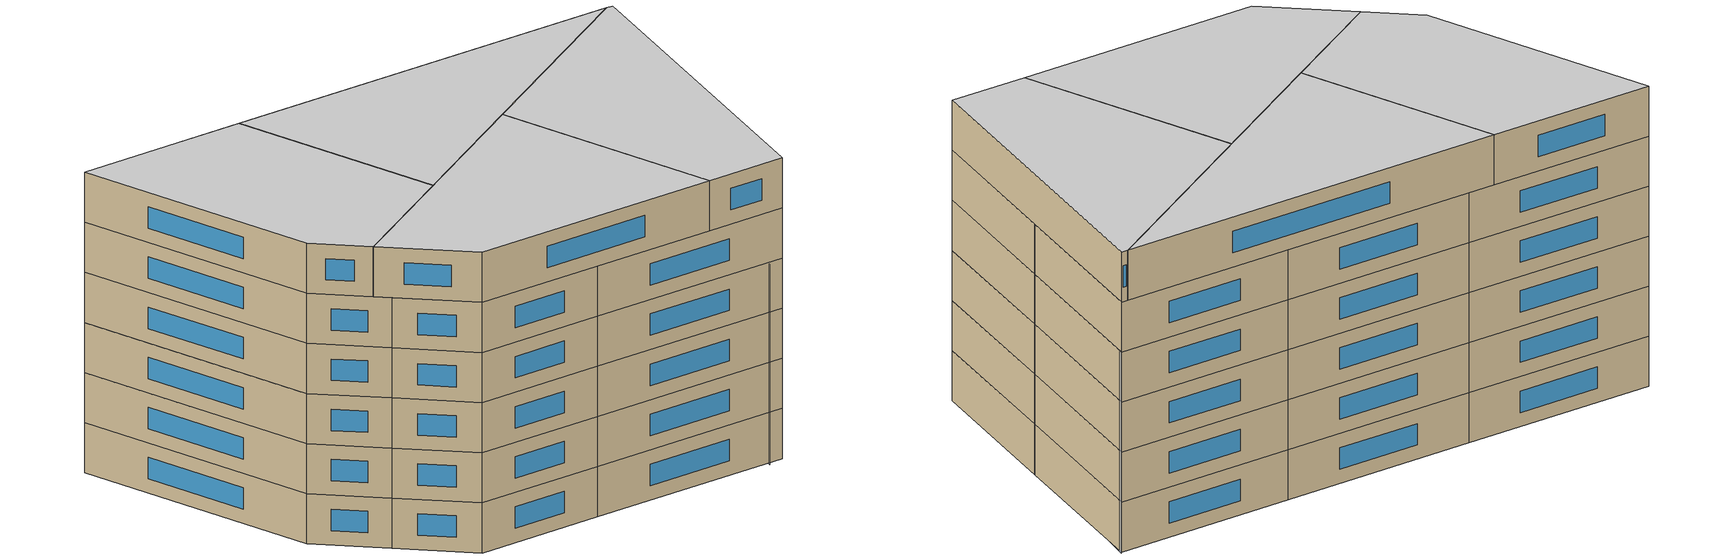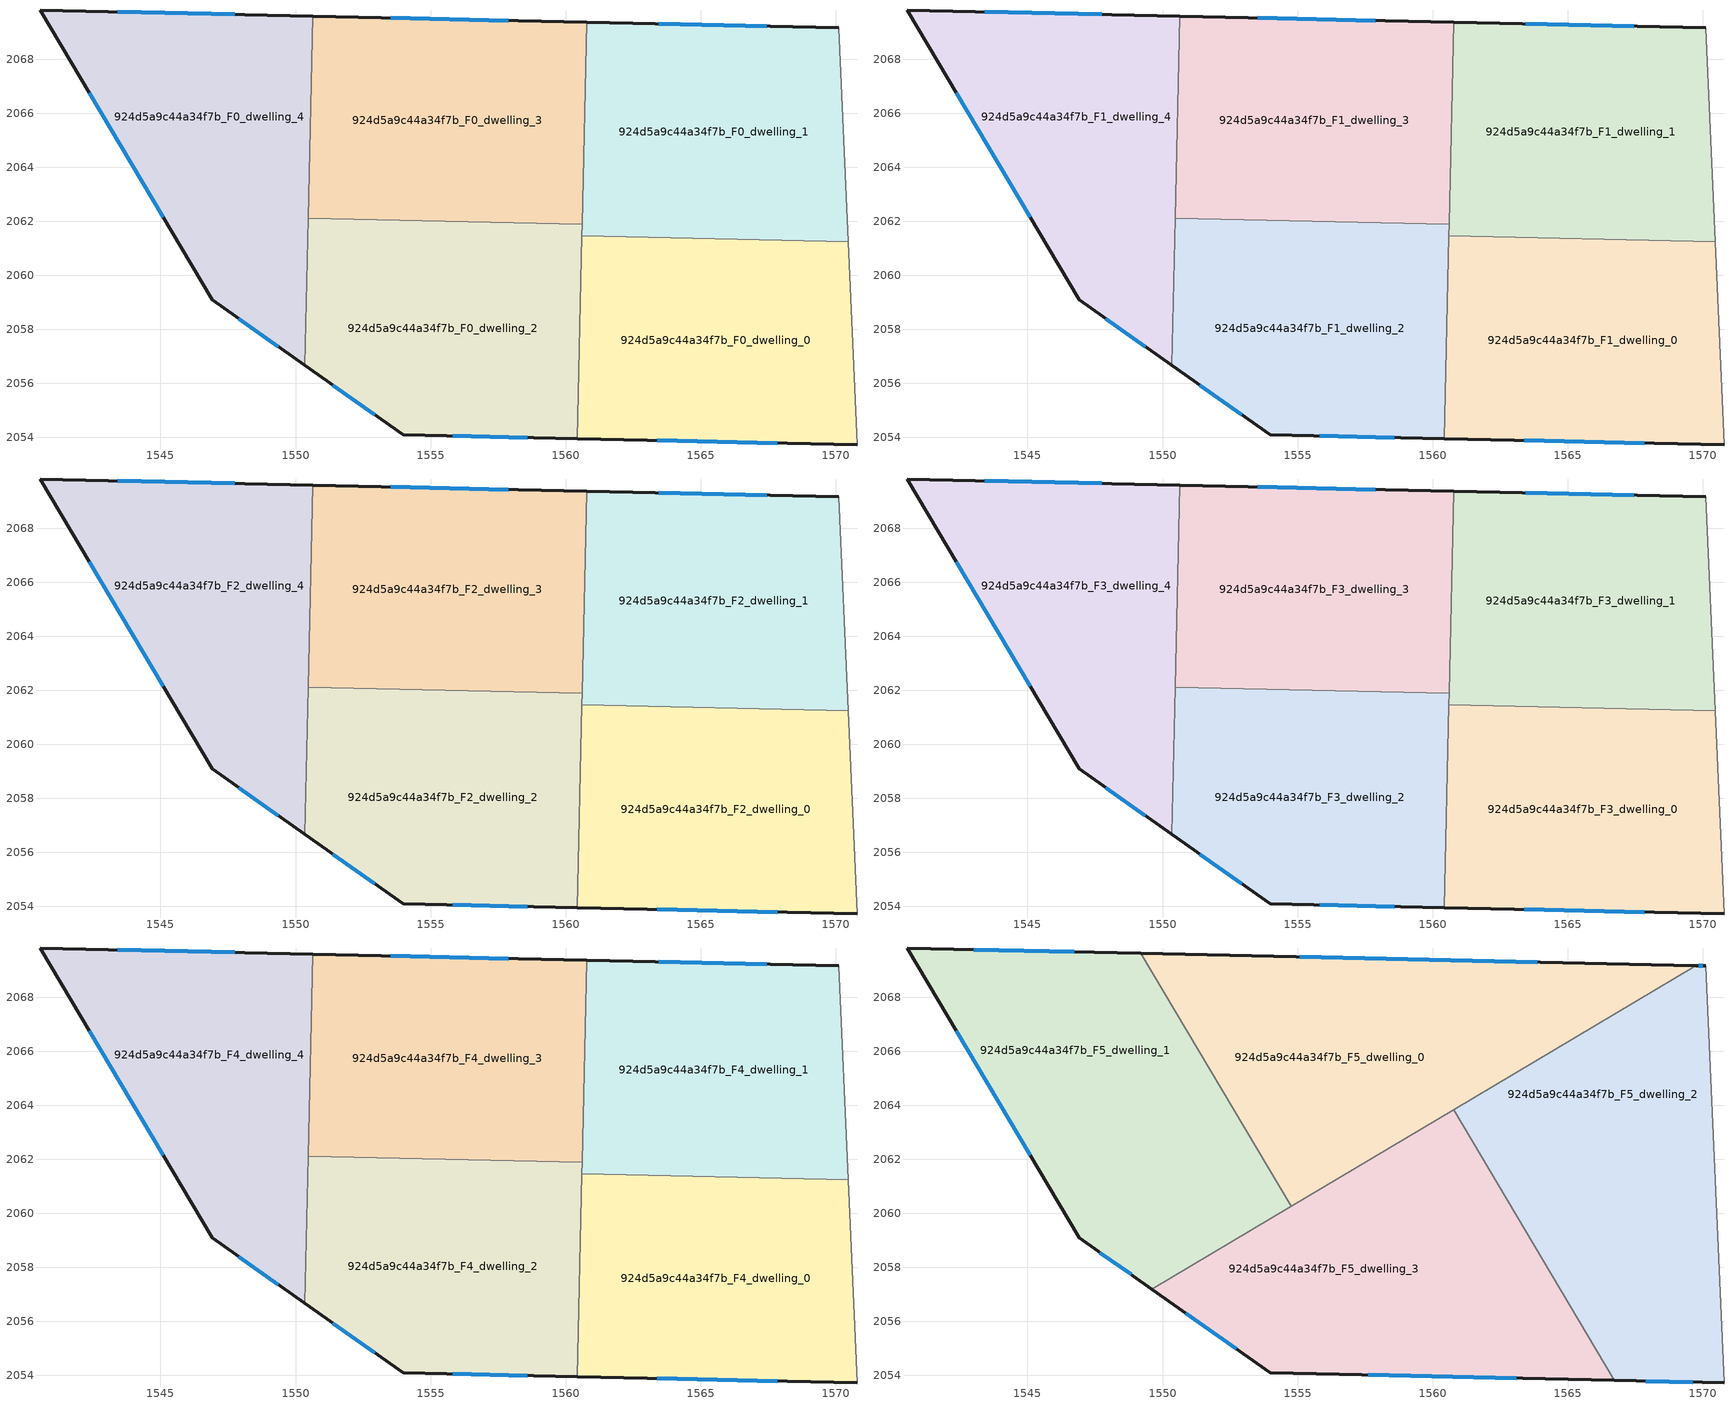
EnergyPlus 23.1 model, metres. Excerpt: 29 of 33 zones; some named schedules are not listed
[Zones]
924d5a9c44a34f7b_F0_dwelling_0
 floor ground (EU_floor_Construction): 1570.45,2061.24 1570.78,2053.72 1560.43,2053.95 1560.59,2061.46 z0
 wall outside (EU_wall_Construction): 1560.43,2053.95 1570.78,2053.72 z0:3
 wall to 924d5a9c44a34f7b_F0_dwelling_1 (EU_wall_Construction): 1570.45,2061.24 1560.59,2061.46 z0:3
 wall adiabatic (EU_wall_Construction): 1570.78,2053.72 1570.45,2061.24 z0:3
 wall to 924d5a9c44a34f7b_F0_dwelling_2 (EU_wall_Construction): 1560.59,2061.46 1560.43,2053.95 z0:3
 window (EU_Window_Construction): 1563.39,2053.89 1567.82,2053.79 z0.86:2.14
924d5a9c44a34f7b_F0_dwelling_1
 floor ground (EU_floor_Construction): 1570.1,2069.16 1570.45,2061.24 1560.59,2061.46 1560.77,2069.37 z0
 wall outside (EU_wall_Construction): 1570.1,2069.16 1560.77,2069.37 z0:3
 wall adiabatic (EU_wall_Construction): 1570.45,2061.24 1570.1,2069.16 z0:3
 wall to 924d5a9c44a34f7b_F0_dwelling_3 (EU_wall_Construction): 1560.77,2069.37 1560.6,2061.89 z0:3
 wall to 924d5a9c44a34f7b_F0_dwelling_2 (EU_wall_Construction): 1560.6,2061.89 1560.59,2061.46 z0:3
 window (EU_Window_Construction): 1567.43,2069.22 1563.43,2069.31 z0.86:2.14
924d5a9c44a34f7b_F0_dwelling_2
 floor ground (EU_floor_Construction): 1560.6,2061.89 1560.43,2053.95 1553.98,2054.1 1550.34,2056.67 1550.46,2062.11 z0
 wall outside (EU_wall_Construction): 1550.34,2056.67 1553.98,2054.1 1560.43,2053.95 z0:3
 wall to 924d5a9c44a34f7b_F0_dwelling_3 (EU_wall_Construction): 1560.6,2061.89 1550.46,2062.11 z0:3
 wall to 924d5a9c44a34f7b_F0_dwelling_4 (EU_wall_Construction): 1550.46,2062.11 1550.34,2056.67 z0:3
 window (EU_Window_Construction): 1555.82,2054.06 1558.58,2053.99 / 1551.38,2055.93 1552.94,2054.83 z0.86:2.14
924d5a9c44a34f7b_F0_dwelling_3
 floor ground (EU_floor_Construction): 1560.77,2069.37 1560.6,2061.89 1550.46,2062.11 1550.63,2069.59 z0
 wall outside (EU_wall_Construction): 1560.77,2069.37 1550.63,2069.59 z0:3
 wall to 924d5a9c44a34f7b_F0_dwelling_4 (EU_wall_Construction): 1550.63,2069.59 1550.46,2062.11 z0:3
 window (EU_Window_Construction): 1557.87,2069.43 1553.53,2069.53 z0.86:2.14
924d5a9c44a34f7b_F0_dwelling_4
 floor ground (EU_floor_Construction): 1550.63,2069.59 1550.34,2056.67 1546.92,2059.09 1540.54,2069.82 z0
 wall outside (EU_wall_Construction): 1550.63,2069.59 1540.54,2069.82 1546.92,2059.09 1550.34,2056.67 z0:3
 window (EU_Window_Construction): 1547.9,2058.4 1549.36,2057.36 / 1542.36,2066.75 1545.09,2062.16 / 1547.75,2069.66 1543.42,2069.75 z0.86:2.14
924d5a9c44a34f7b_F1_dwelling_0
 floor to 924d5a9c44a34f7b_F0_dwelling_0 (EU_floor_Construction): 1570.45,2061.24 1570.78,2053.72 1560.43,2053.95 1560.59,2061.46 z3
 wall outside (EU_wall_Construction): 1560.43,2053.95 1570.78,2053.72 z3:6
 wall to 924d5a9c44a34f7b_F1_dwelling_1 (EU_wall_Construction): 1570.45,2061.24 1560.59,2061.46 z3:6
 wall adiabatic (EU_wall_Construction): 1570.78,2053.72 1570.45,2061.24 z3:6
 wall to 924d5a9c44a34f7b_F1_dwelling_2 (EU_wall_Construction): 1560.59,2061.46 1560.43,2053.95 z3:6
 window (EU_Window_Construction): 1563.39,2053.89 1567.82,2053.79 z3.86:5.14
924d5a9c44a34f7b_F1_dwelling_1
 floor to 924d5a9c44a34f7b_F0_dwelling_1 (EU_floor_Construction): 1570.1,2069.16 1570.45,2061.24 1560.59,2061.46 1560.77,2069.37 z3
 wall outside (EU_wall_Construction): 1570.1,2069.16 1560.77,2069.37 z3:6
 wall adiabatic (EU_wall_Construction): 1570.45,2061.24 1570.1,2069.16 z3:6
 wall to 924d5a9c44a34f7b_F1_dwelling_3 (EU_wall_Construction): 1560.77,2069.37 1560.6,2061.89 z3:6
 wall to 924d5a9c44a34f7b_F1_dwelling_2 (EU_wall_Construction): 1560.6,2061.89 1560.59,2061.46 z3:6
 window (EU_Window_Construction): 1567.43,2069.22 1563.43,2069.31 z3.86:5.14
924d5a9c44a34f7b_F1_dwelling_2
 floor to 924d5a9c44a34f7b_F0_dwelling_2 (EU_floor_Construction): 1560.6,2061.89 1560.43,2053.95 1553.98,2054.1 1550.34,2056.67 1550.46,2062.11 z3
 wall outside (EU_wall_Construction): 1550.34,2056.67 1553.98,2054.1 1560.43,2053.95 z3:6
 wall to 924d5a9c44a34f7b_F1_dwelling_3 (EU_wall_Construction): 1560.6,2061.89 1550.46,2062.11 z3:6
 wall to 924d5a9c44a34f7b_F1_dwelling_4 (EU_wall_Construction): 1550.46,2062.11 1550.34,2056.67 z3:6
 window (EU_Window_Construction): 1555.82,2054.06 1558.58,2053.99 / 1551.38,2055.93 1552.94,2054.83 z3.86:5.14
924d5a9c44a34f7b_F1_dwelling_3
 floor to 924d5a9c44a34f7b_F0_dwelling_3 (EU_floor_Construction): 1560.77,2069.37 1560.6,2061.89 1550.46,2062.11 1550.63,2069.59 z3
 wall outside (EU_wall_Construction): 1560.77,2069.37 1550.63,2069.59 z3:6
 wall to 924d5a9c44a34f7b_F1_dwelling_4 (EU_wall_Construction): 1550.63,2069.59 1550.46,2062.11 z3:6
 window (EU_Window_Construction): 1557.87,2069.43 1553.53,2069.53 z3.86:5.14
924d5a9c44a34f7b_F1_dwelling_4
 floor to 924d5a9c44a34f7b_F0_dwelling_4 (EU_floor_Construction): 1550.63,2069.59 1550.34,2056.67 1546.92,2059.09 1540.54,2069.82 z3
 wall outside (EU_wall_Construction): 1550.63,2069.59 1540.54,2069.82 1546.92,2059.09 1550.34,2056.67 z3:6
 window (EU_Window_Construction): 1547.9,2058.4 1549.36,2057.36 / 1542.36,2066.75 1545.09,2062.16 / 1547.75,2069.66 1543.42,2069.75 z3.86:5.14
924d5a9c44a34f7b_F2_dwelling_0
 floor to 924d5a9c44a34f7b_F1_dwelling_0 (EU_floor_Construction): 1570.45,2061.24 1570.78,2053.72 1560.43,2053.95 1560.59,2061.46 z6
 wall outside (EU_wall_Construction): 1560.43,2053.95 1570.78,2053.72 z6:9
 wall to 924d5a9c44a34f7b_F2_dwelling_1 (EU_wall_Construction): 1570.45,2061.24 1560.59,2061.46 z6:9
 wall adiabatic (EU_wall_Construction): 1570.78,2053.72 1570.45,2061.24 z6:9
 wall to 924d5a9c44a34f7b_F2_dwelling_2 (EU_wall_Construction): 1560.59,2061.46 1560.43,2053.95 z6:9
 window (EU_Window_Construction): 1563.39,2053.89 1567.82,2053.79 z6.86:8.14
924d5a9c44a34f7b_F2_dwelling_1
 floor to 924d5a9c44a34f7b_F1_dwelling_1 (EU_floor_Construction): 1570.1,2069.16 1570.45,2061.24 1560.59,2061.46 1560.77,2069.37 z6
 wall outside (EU_wall_Construction): 1570.1,2069.16 1560.77,2069.37 z6:9
 wall adiabatic (EU_wall_Construction): 1570.45,2061.24 1570.1,2069.16 z6:9
 wall to 924d5a9c44a34f7b_F2_dwelling_3 (EU_wall_Construction): 1560.77,2069.37 1560.6,2061.89 z6:9
 wall to 924d5a9c44a34f7b_F2_dwelling_2 (EU_wall_Construction): 1560.6,2061.89 1560.59,2061.46 z6:9
 window (EU_Window_Construction): 1567.43,2069.22 1563.43,2069.31 z6.86:8.14
924d5a9c44a34f7b_F2_dwelling_2
 floor to 924d5a9c44a34f7b_F1_dwelling_2 (EU_floor_Construction): 1560.6,2061.89 1560.43,2053.95 1553.98,2054.1 1550.34,2056.67 1550.46,2062.11 z6
 wall outside (EU_wall_Construction): 1550.34,2056.67 1553.98,2054.1 1560.43,2053.95 z6:9
 wall to 924d5a9c44a34f7b_F2_dwelling_3 (EU_wall_Construction): 1560.6,2061.89 1550.46,2062.11 z6:9
 wall to 924d5a9c44a34f7b_F2_dwelling_4 (EU_wall_Construction): 1550.46,2062.11 1550.34,2056.67 z6:9
 window (EU_Window_Construction): 1555.82,2054.06 1558.58,2053.99 / 1551.38,2055.93 1552.94,2054.83 z6.86:8.14
924d5a9c44a34f7b_F2_dwelling_3
 floor to 924d5a9c44a34f7b_F1_dwelling_3 (EU_floor_Construction): 1560.77,2069.37 1560.6,2061.89 1550.46,2062.11 1550.63,2069.59 z6
 wall outside (EU_wall_Construction): 1560.77,2069.37 1550.63,2069.59 z6:9
 wall to 924d5a9c44a34f7b_F2_dwelling_4 (EU_wall_Construction): 1550.63,2069.59 1550.46,2062.11 z6:9
 window (EU_Window_Construction): 1557.87,2069.43 1553.53,2069.53 z6.86:8.14
924d5a9c44a34f7b_F2_dwelling_4
 floor to 924d5a9c44a34f7b_F1_dwelling_4 (EU_floor_Construction): 1550.63,2069.59 1550.34,2056.67 1546.92,2059.09 1540.54,2069.82 z6
 wall outside (EU_wall_Construction): 1550.63,2069.59 1540.54,2069.82 1546.92,2059.09 1550.34,2056.67 z6:9
 window (EU_Window_Construction): 1547.9,2058.4 1549.36,2057.36 / 1542.36,2066.75 1545.09,2062.16 / 1547.75,2069.66 1543.42,2069.75 z6.86:8.14
924d5a9c44a34f7b_F3_dwelling_0
 floor to 924d5a9c44a34f7b_F2_dwelling_0 (EU_floor_Construction): 1570.45,2061.24 1570.78,2053.72 1560.43,2053.95 1560.59,2061.46 z9
 wall outside (EU_wall_Construction): 1560.43,2053.95 1570.78,2053.72 z9:12
 wall to 924d5a9c44a34f7b_F3_dwelling_1 (EU_wall_Construction): 1570.45,2061.24 1560.59,2061.46 z9:12
 wall adiabatic (EU_wall_Construction): 1570.78,2053.72 1570.45,2061.24 z9:12
 wall to 924d5a9c44a34f7b_F3_dwelling_2 (EU_wall_Construction): 1560.59,2061.46 1560.43,2053.95 z9:12
 window (EU_Window_Construction): 1563.39,2053.89 1567.82,2053.79 z9.86:11.14
924d5a9c44a34f7b_F3_dwelling_1
 floor to 924d5a9c44a34f7b_F2_dwelling_1 (EU_floor_Construction): 1570.1,2069.16 1570.45,2061.24 1560.59,2061.46 1560.77,2069.37 z9
 wall outside (EU_wall_Construction): 1570.1,2069.16 1560.77,2069.37 z9:12
 wall adiabatic (EU_wall_Construction): 1570.45,2061.24 1570.1,2069.16 z9:12
 wall to 924d5a9c44a34f7b_F3_dwelling_3 (EU_wall_Construction): 1560.77,2069.37 1560.6,2061.89 z9:12
 wall to 924d5a9c44a34f7b_F3_dwelling_2 (EU_wall_Construction): 1560.6,2061.89 1560.59,2061.46 z9:12
 window (EU_Window_Construction): 1567.43,2069.22 1563.43,2069.31 z9.86:11.14
924d5a9c44a34f7b_F3_dwelling_2
 floor to 924d5a9c44a34f7b_F2_dwelling_2 (EU_floor_Construction): 1560.6,2061.89 1560.43,2053.95 1553.98,2054.1 1550.34,2056.67 1550.46,2062.11 z9
 wall outside (EU_wall_Construction): 1550.34,2056.67 1553.98,2054.1 1560.43,2053.95 z9:12
 wall to 924d5a9c44a34f7b_F3_dwelling_3 (EU_wall_Construction): 1560.6,2061.89 1550.46,2062.11 z9:12
 wall to 924d5a9c44a34f7b_F3_dwelling_4 (EU_wall_Construction): 1550.46,2062.11 1550.34,2056.67 z9:12
 window (EU_Window_Construction): 1555.82,2054.06 1558.58,2053.99 / 1551.38,2055.93 1552.94,2054.83 z9.86:11.14
924d5a9c44a34f7b_F3_dwelling_3
 floor to 924d5a9c44a34f7b_F2_dwelling_3 (EU_floor_Construction): 1560.77,2069.37 1560.6,2061.89 1550.46,2062.11 1550.63,2069.59 z9
 wall outside (EU_wall_Construction): 1560.77,2069.37 1550.63,2069.59 z9:12
 wall to 924d5a9c44a34f7b_F3_dwelling_4 (EU_wall_Construction): 1550.63,2069.59 1550.46,2062.11 z9:12
 window (EU_Window_Construction): 1557.87,2069.43 1553.53,2069.53 z9.86:11.14
924d5a9c44a34f7b_F3_dwelling_4
 floor to 924d5a9c44a34f7b_F2_dwelling_4 (EU_floor_Construction): 1550.63,2069.59 1550.34,2056.67 1546.92,2059.09 1540.54,2069.82 z9
 wall outside (EU_wall_Construction): 1550.63,2069.59 1540.54,2069.82 1546.92,2059.09 1550.34,2056.67 z9:12
 window (EU_Window_Construction): 1547.9,2058.4 1549.36,2057.36 / 1542.36,2066.75 1545.09,2062.16 / 1547.75,2069.66 1543.42,2069.75 z9.86:11.14
924d5a9c44a34f7b_F4_dwelling_0
 floor to 924d5a9c44a34f7b_F3_dwelling_0 (EU_floor_Construction): 1570.45,2061.24 1570.78,2053.72 1560.43,2053.95 1560.59,2061.46 z12
 wall outside (EU_wall_Construction): 1560.43,2053.95 1570.78,2053.72 z12:15
 wall to 924d5a9c44a34f7b_F4_dwelling_1 (EU_wall_Construction): 1570.45,2061.24 1560.59,2061.46 z12:15
 wall adiabatic (EU_wall_Construction): 1570.78,2053.72 1570.45,2061.24 z12:15
 wall to 924d5a9c44a34f7b_F4_dwelling_2 (EU_wall_Construction): 1560.59,2061.46 1560.43,2053.95 z12:15
 window (EU_Window_Construction): 1563.39,2053.89 1567.82,2053.79 z12.86:14.14
924d5a9c44a34f7b_F4_dwelling_1
 floor to 924d5a9c44a34f7b_F3_dwelling_1 (EU_floor_Construction): 1570.1,2069.16 1570.45,2061.24 1560.59,2061.46 1560.77,2069.37 z12
 wall outside (EU_wall_Construction): 1570.1,2069.16 1560.77,2069.37 z12:15
 wall adiabatic (EU_wall_Construction): 1570.45,2061.24 1570.1,2069.16 z12:15
 wall to 924d5a9c44a34f7b_F4_dwelling_3 (EU_wall_Construction): 1560.77,2069.37 1560.6,2061.89 z12:15
 wall to 924d5a9c44a34f7b_F4_dwelling_2 (EU_wall_Construction): 1560.6,2061.89 1560.59,2061.46 z12:15
 window (EU_Window_Construction): 1567.43,2069.22 1563.43,2069.31 z12.86:14.14
924d5a9c44a34f7b_F4_dwelling_2
 floor to 924d5a9c44a34f7b_F3_dwelling_2 (EU_floor_Construction): 1560.6,2061.89 1560.43,2053.95 1553.98,2054.1 1550.34,2056.67 1550.46,2062.11 z12
 wall outside (EU_wall_Construction): 1550.34,2056.67 1553.98,2054.1 1560.43,2053.95 z12:15
 wall to 924d5a9c44a34f7b_F4_dwelling_3 (EU_wall_Construction): 1560.6,2061.89 1550.46,2062.11 z12:15
 wall to 924d5a9c44a34f7b_F4_dwelling_4 (EU_wall_Construction): 1550.46,2062.11 1550.34,2056.67 z12:15
 window (EU_Window_Construction): 1555.82,2054.06 1558.58,2053.99 / 1551.38,2055.93 1552.94,2054.83 z12.86:14.14
924d5a9c44a34f7b_F4_dwelling_3
 floor to 924d5a9c44a34f7b_F3_dwelling_3 (EU_floor_Construction): 1560.77,2069.37 1560.6,2061.89 1550.46,2062.11 1550.63,2069.59 z12
 wall outside (EU_wall_Construction): 1560.77,2069.37 1550.63,2069.59 z12:15
 wall to 924d5a9c44a34f7b_F4_dwelling_4 (EU_wall_Construction): 1550.63,2069.59 1550.46,2062.11 z12:15
 window (EU_Window_Construction): 1557.87,2069.43 1553.53,2069.53 z12.86:14.14
924d5a9c44a34f7b_F4_dwelling_4
 floor to 924d5a9c44a34f7b_F3_dwelling_4 (EU_floor_Construction): 1550.63,2069.59 1550.34,2056.67 1546.92,2059.09 1540.54,2069.82 z12
 wall outside (EU_wall_Construction): 1550.63,2069.59 1540.54,2069.82 1546.92,2059.09 1550.34,2056.67 z12:15
 window (EU_Window_Construction): 1547.9,2058.4 1549.36,2057.36 / 1542.36,2066.75 1545.09,2062.16 / 1547.75,2069.66 1543.42,2069.75 z12.86:14.14
924d5a9c44a34f7b_F5_dwelling_0
 floor to 924d5a9c44a34f7b_F4_dwelling_3 (EU_floor_Construction): 1560.77,2069.37 1560.64,2063.76 1557.61,2061.95 1553.71,2062.04 1550.58,2067.31 1550.63,2069.59 z15
 floor to 924d5a9c44a34f7b_F4_dwelling_4 (EU_floor_Construction): 1550.63,2069.59 1550.58,2067.31 1549.2,2069.62 z15
 floor to 924d5a9c44a34f7b_F4_dwelling_1 (EU_floor_Construction): 1569.74,2069.17 1560.64,2063.76 1560.77,2069.37 z15
 floor to 924d5a9c44a34f7b_F4_dwelling_2 (EU_floor_Construction): 1557.61,2061.95 1554.77,2060.27 1553.71,2062.04 z15
 wall outside (EU_wall_Construction): 1569.74,2069.17 1549.2,2069.62 z15:18
 wall to 924d5a9c44a34f7b_F5_dwelling_1 (EU_wall_Construction): 1549.2,2069.62 1554.77,2060.26 z15:18
 wall to 924d5a9c44a34f7b_F5_dwelling_2 (EU_wall_Construction): 1560.77,2063.83 1569.74,2069.17 z15:18
 wall to 924d5a9c44a34f7b_F5_dwelling_3 (EU_wall_Construction): 1554.77,2060.26 1560.77,2063.83 z15:18
 window (EU_Window_Construction): 1563.87,2069.3 1555.07,2069.49 z15.86:17.14
 ceiling to 924d5a9c44a34f7b_F6_dwelling_0 (EU_floor_Construction): 1569.74,2069.17 1549.2,2069.62 1554.77,2060.26 z18
924d5a9c44a34f7b_F5_dwelling_1
 floor to 924d5a9c44a34f7b_F4_dwelling_4 (EU_floor_Construction): 1549.2,2069.62 1550.58,2067.31 1550.36,2057.65 1549.6,2057.19 1546.92,2059.09 1540.54,2069.82 z15
 floor to 924d5a9c44a34f7b_F4_dwelling_3 (EU_floor_Construction): 1550.58,2067.31 1553.71,2062.04 1550.46,2062.11 z15
 floor to 924d5a9c44a34f7b_F4_dwelling_2 (EU_floor_Construction): 1553.71,2062.04 1554.77,2060.27 1550.36,2057.65 1550.46,2062.11 z15
 wall outside (EU_wall_Construction): 1549.2,2069.62 1540.54,2069.82 1546.92,2059.09 1549.6,2057.19 z15:18
 wall to 924d5a9c44a34f7b_F5_dwelling_3 (EU_wall_Construction): 1549.6,2057.19 1554.77,2060.26 z15:18
 window (EU_Window_Construction): 1547.68,2058.55 1548.83,2057.74 / 1542.36,2066.75 1545.09,2062.16 / 1546.73,2069.68 1543.02,2069.76 z15.86:17.14
 ceiling to 924d5a9c44a34f7b_F6_dwelling_1 (EU_floor_Construction): 1554.77,2060.26 1549.2,2069.62 1540.54,2069.82 1546.92,2059.09 1549.6,2057.19 z18
924d5a9c44a34f7b_F5_dwelling_2
 floor to 924d5a9c44a34f7b_F4_dwelling_0 (EU_floor_Construction): 1570.45,2061.24 1570.78,2053.72 1566.72,2053.81 1562.2,2061.42 z15
 floor to 924d5a9c44a34f7b_F4_dwelling_1 (EU_floor_Construction): 1570.1,2069.16 1570.45,2061.24 1562.2,2061.42 1560.77,2063.83 1569.74,2069.17 z15
 wall outside (EU_wall_Construction): 1570.1,2069.16 1569.74,2069.17 / 1566.72,2053.81 1570.78,2053.72 z15:18
 wall adiabatic (EU_wall_Construction): 1570.78,2053.72 1570.1,2069.16 z15:18
 wall to 924d5a9c44a34f7b_F5_dwelling_3 (EU_wall_Construction): 1560.77,2063.83 1566.72,2053.81 z15:18
 window (EU_Window_Construction): 1570,2069.16 1569.84,2069.17 / 1567.88,2053.79 1569.62,2053.75 z15.86:17.14
 ceiling to 924d5a9c44a34f7b_F6_dwelling_2 (EU_floor_Construction): 1570.78,2053.72 1570.1,2069.16 1569.74,2069.17 1560.77,2063.83 1566.72,2053.81 z18
924d5a9c44a34f7b_F5_dwelling_3
 floor to 924d5a9c44a34f7b_F4_dwelling_1 (EU_floor_Construction): 1560.77,2063.83 1562.2,2061.42 1560.59,2061.46 1560.64,2063.76 z15
 floor to 924d5a9c44a34f7b_F4_dwelling_2 (EU_floor_Construction): 1560.6,2061.89 1560.43,2053.95 1553.98,2054.1 1550.34,2056.67 1550.36,2057.65 1557.61,2061.95 z15
 floor to 924d5a9c44a34f7b_F4_dwelling_0 (EU_floor_Construction): 1562.2,2061.42 1566.72,2053.81 1560.43,2053.95 1560.59,2061.46 z15
 floor to 924d5a9c44a34f7b_F4_dwelling_3 (EU_floor_Construction): 1560.64,2063.76 1560.6,2061.89 1557.61,2061.95 z15
 floor to 924d5a9c44a34f7b_F4_dwelling_4 (EU_floor_Construction): 1550.36,2057.65 1550.34,2056.67 1549.6,2057.19 z15
 wall outside (EU_wall_Construction): 1549.6,2057.19 1553.98,2054.1 1566.72,2053.81 z15:18
 window (EU_Window_Construction): 1557.62,2054.02 1563.08,2053.89 / 1550.85,2056.31 1552.73,2054.98 z15.86:17.14
 ceiling to 924d5a9c44a34f7b_F6_dwelling_3 (EU_floor_Construction): 1566.72,2053.81 1560.77,2063.83 1549.6,2057.19 1553.98,2054.1 z18
shading: 1569.99,2053.59 1570.13,2069.2 z0:12
[Building]
EU S2 Campaign: North Axis=0; Terrain=City; Solar Distribution=FullExterior
[Site:Location]
Helsinki-Vantaa.AP: Latitude=60.317; Longitude=24.963; Time Zone=2; Elevation=54.6
[SizingPeriod:WeatherFileDays]
AnnualSizingPeriod: Begin Month=1; Begin Day of Month=1; End Month=12; End Day of Month=31; Day of Week for Start Day=Monday; Use Weather File Daylight Saving Period=No; Use Weather File Rain and Snow Indicators=No
[MATERIAL]
EU_InternalMass_Material: Roughness=MediumRough; Thickness=0.1; Conductivity=1; Density=1800; Specific Heat=900; Thermal Absorptance=0.9; Solar Absorptance=0.7; Visible Absorptance=0.7
[MATERIAL:NOMASS] Roughness=MediumRough; Thermal Absorptance=0.9; Solar Absorptance=0.7; Visible Absorptance=0.7
Name | Thermal Resistance
EU_wall_NoMass | 5.91765
EU_floor_NoMass | 6.2875
[WINDOWMATERIAL:SIMPLEGLAZINGSYSTEM]
EU_Window_SimpleGlazing: UFactor=0.994035; Solar Heat Gain Coefficient=0.7; Visible Transmittance=0.7
[CONSTRUCTION]
EU_wall_Construction: EU_wall_NoMass
EU_floor_Construction: EU_floor_NoMass
EU_Window_Construction: EU_Window_SimpleGlazing
EU_InternalMass_Construction: EU_InternalMass_Material
[ZONE] Type=1; Multiplier=1; Ceiling Height=autocalculate; Floor Area=autocalculate; Part of Total Floor Area=Yes
Name | Volume
924d5a9c44a34f7b_F0_dwelling_0; 924d5a9c44a34f7b_F1_dwelling_0; 924d5a9c44a34f7b_F2_dwelling_0; 924d5a9c44a34f7b_F3_dwelling_0; 924d5a9c44a34f7b_F4_dwelling_0 | 227.644
924d5a9c44a34f7b_F5_dwelling_0 | 284.559
924d5a9c44a34f7b_F0_dwelling_1; 924d5a9c44a34f7b_F1_dwelling_1; 924d5a9c44a34f7b_F2_dwelling_1; 924d5a9c44a34f7b_F3_dwelling_1; 924d5a9c44a34f7b_F4_dwelling_1 | 227.637
924d5a9c44a34f7b_F5_dwelling_1 | 284.561
924d5a9c44a34f7b_F0_dwelling_2; 924d5a9c44a34f7b_F1_dwelling_2; 924d5a9c44a34f7b_F2_dwelling_2; 924d5a9c44a34f7b_F3_dwelling_2; 924d5a9c44a34f7b_F4_dwelling_2 | 227.65
924d5a9c44a34f7b_F5_dwelling_2 | 284.542
924d5a9c44a34f7b_F0_dwelling_3; 924d5a9c44a34f7b_F1_dwelling_3; 924d5a9c44a34f7b_F2_dwelling_3; 924d5a9c44a34f7b_F3_dwelling_3; 924d5a9c44a34f7b_F4_dwelling_3 | 227.653
924d5a9c44a34f7b_F5_dwelling_3 | 284.569
924d5a9c44a34f7b_F0_dwelling_4; 924d5a9c44a34f7b_F1_dwelling_4; 924d5a9c44a34f7b_F2_dwelling_4; 924d5a9c44a34f7b_F3_dwelling_4; 924d5a9c44a34f7b_F4_dwelling_4 | 227.624
[INTERNALMASS] Construction=EU_InternalMass_Construction
Name | Zone or ZoneList | Surface Area
924d5a9c44a34f7b_F0_dwelling_0_EU_InternalMass | 924d5a9c44a34f7b_F0_dwelling_0 | 75.8797
924d5a9c44a34f7b_F0_dwelling_1_EU_InternalMass | 924d5a9c44a34f7b_F0_dwelling_1 | 75.8797
924d5a9c44a34f7b_F0_dwelling_2_EU_InternalMass | 924d5a9c44a34f7b_F0_dwelling_2 | 75.8836
924d5a9c44a34f7b_F0_dwelling_3_EU_InternalMass | 924d5a9c44a34f7b_F0_dwelling_3 | 75.8836
924d5a9c44a34f7b_F0_dwelling_4_EU_InternalMass | 924d5a9c44a34f7b_F0_dwelling_4 | 75.8747
924d5a9c44a34f7b_F1_dwelling_0_EU_InternalMass | 924d5a9c44a34f7b_F1_dwelling_0 | 75.8797
924d5a9c44a34f7b_F1_dwelling_1_EU_InternalMass | 924d5a9c44a34f7b_F1_dwelling_1 | 75.8797
924d5a9c44a34f7b_F1_dwelling_2_EU_InternalMass | 924d5a9c44a34f7b_F1_dwelling_2 | 75.8836
924d5a9c44a34f7b_F1_dwelling_3_EU_InternalMass | 924d5a9c44a34f7b_F1_dwelling_3 | 75.8836
924d5a9c44a34f7b_F1_dwelling_4_EU_InternalMass | 924d5a9c44a34f7b_F1_dwelling_4 | 75.8747
924d5a9c44a34f7b_F2_dwelling_0_EU_InternalMass | 924d5a9c44a34f7b_F2_dwelling_0 | 75.8797
924d5a9c44a34f7b_F2_dwelling_1_EU_InternalMass | 924d5a9c44a34f7b_F2_dwelling_1 | 75.8797
924d5a9c44a34f7b_F2_dwelling_2_EU_InternalMass | 924d5a9c44a34f7b_F2_dwelling_2 | 75.8836
924d5a9c44a34f7b_F2_dwelling_3_EU_InternalMass | 924d5a9c44a34f7b_F2_dwelling_3 | 75.8836
924d5a9c44a34f7b_F2_dwelling_4_EU_InternalMass | 924d5a9c44a34f7b_F2_dwelling_4 | 75.8747
924d5a9c44a34f7b_F3_dwelling_0_EU_InternalMass | 924d5a9c44a34f7b_F3_dwelling_0 | 75.8797
924d5a9c44a34f7b_F3_dwelling_1_EU_InternalMass | 924d5a9c44a34f7b_F3_dwelling_1 | 75.8797
924d5a9c44a34f7b_F3_dwelling_2_EU_InternalMass | 924d5a9c44a34f7b_F3_dwelling_2 | 75.8836
924d5a9c44a34f7b_F3_dwelling_3_EU_InternalMass | 924d5a9c44a34f7b_F3_dwelling_3 | 75.8836
924d5a9c44a34f7b_F3_dwelling_4_EU_InternalMass | 924d5a9c44a34f7b_F3_dwelling_4 | 75.8747
924d5a9c44a34f7b_F4_dwelling_0_EU_InternalMass | 924d5a9c44a34f7b_F4_dwelling_0 | 75.8797
924d5a9c44a34f7b_F4_dwelling_1_EU_InternalMass | 924d5a9c44a34f7b_F4_dwelling_1 | 75.8797
924d5a9c44a34f7b_F4_dwelling_2_EU_InternalMass | 924d5a9c44a34f7b_F4_dwelling_2 | 75.8836
924d5a9c44a34f7b_F4_dwelling_3_EU_InternalMass | 924d5a9c44a34f7b_F4_dwelling_3 | 75.8836
924d5a9c44a34f7b_F4_dwelling_4_EU_InternalMass | 924d5a9c44a34f7b_F4_dwelling_4 | 75.8747
924d5a9c44a34f7b_F5_dwelling_0_EU_InternalMass | 924d5a9c44a34f7b_F5_dwelling_0 | 94.853
924d5a9c44a34f7b_F5_dwelling_1_EU_InternalMass | 924d5a9c44a34f7b_F5_dwelling_1 | 94.8534
924d5a9c44a34f7b_F5_dwelling_2_EU_InternalMass | 924d5a9c44a34f7b_F5_dwelling_2 | 94.8476
924d5a9c44a34f7b_F5_dwelling_3_EU_InternalMass | 924d5a9c44a34f7b_F5_dwelling_3 | 94.8564
[OTHEREQUIPMENT] Fuel Type=Electricity; Design Level Calculation Method=Watts/Area; Power per Zone Floor Area=1; Fraction Latent=0; Fraction Radiant=0; Fraction Lost=0; Carbon Dioxide Generation Rate=0; EndUse Subcategory=EU_Step8_InternalGains
Name | Zone or ZoneList or Space or SpaceList | Schedule
EU_Step8_InternalGain_924d5a9c44a34f7b_F0_dwelling_0_f000 | 924d5a9c44a34f7b_F0_dwelling_0 | EU_Step8_GainSchedule_924d5a9c44a34f7b_F0_dwelling_0_f000
EU_Step8_InternalGain_924d5a9c44a34f7b_F0_dwelling_1_f000 | 924d5a9c44a34f7b_F0_dwelling_1 | EU_Step8_GainSchedule_924d5a9c44a34f7b_F0_dwelling_1_f000
EU_Step8_InternalGain_924d5a9c44a34f7b_F0_dwelling_2_f000 | 924d5a9c44a34f7b_F0_dwelling_2 | EU_Step8_GainSchedule_924d5a9c44a34f7b_F0_dwelling_2_f000
EU_Step8_InternalGain_924d5a9c44a34f7b_F0_dwelling_3_f000 | 924d5a9c44a34f7b_F0_dwelling_3 | EU_Step8_GainSchedule_924d5a9c44a34f7b_F0_dwelling_3_f000
EU_Step8_InternalGain_924d5a9c44a34f7b_F0_dwelling_4_f000 | 924d5a9c44a34f7b_F0_dwelling_4 | EU_Step8_GainSchedule_924d5a9c44a34f7b_F0_dwelling_4_f000
EU_Step8_InternalGain_924d5a9c44a34f7b_F1_dwelling_0_f000 | 924d5a9c44a34f7b_F1_dwelling_0 | EU_Step8_GainSchedule_924d5a9c44a34f7b_F1_dwelling_0_f000
EU_Step8_InternalGain_924d5a9c44a34f7b_F1_dwelling_1_f000 | 924d5a9c44a34f7b_F1_dwelling_1 | EU_Step8_GainSchedule_924d5a9c44a34f7b_F1_dwelling_1_f000
EU_Step8_InternalGain_924d5a9c44a34f7b_F1_dwelling_2_f000 | 924d5a9c44a34f7b_F1_dwelling_2 | EU_Step8_GainSchedule_924d5a9c44a34f7b_F1_dwelling_2_f000
EU_Step8_InternalGain_924d5a9c44a34f7b_F1_dwelling_3_f000 | 924d5a9c44a34f7b_F1_dwelling_3 | EU_Step8_GainSchedule_924d5a9c44a34f7b_F1_dwelling_3_f000
EU_Step8_InternalGain_924d5a9c44a34f7b_F1_dwelling_4_f000 | 924d5a9c44a34f7b_F1_dwelling_4 | EU_Step8_GainSchedule_924d5a9c44a34f7b_F1_dwelling_4_f000
EU_Step8_InternalGain_924d5a9c44a34f7b_F2_dwelling_0_f000 | 924d5a9c44a34f7b_F2_dwelling_0 | EU_Step8_GainSchedule_924d5a9c44a34f7b_F2_dwelling_0_f000
EU_Step8_InternalGain_924d5a9c44a34f7b_F2_dwelling_1_f000 | 924d5a9c44a34f7b_F2_dwelling_1 | EU_Step8_GainSchedule_924d5a9c44a34f7b_F2_dwelling_1_f000
EU_Step8_InternalGain_924d5a9c44a34f7b_F2_dwelling_2_f000 | 924d5a9c44a34f7b_F2_dwelling_2 | EU_Step8_GainSchedule_924d5a9c44a34f7b_F2_dwelling_2_f000
EU_Step8_InternalGain_924d5a9c44a34f7b_F2_dwelling_3_f000 | 924d5a9c44a34f7b_F2_dwelling_3 | EU_Step8_GainSchedule_924d5a9c44a34f7b_F2_dwelling_3_f000
EU_Step8_InternalGain_924d5a9c44a34f7b_F2_dwelling_4_f000 | 924d5a9c44a34f7b_F2_dwelling_4 | EU_Step8_GainSchedule_924d5a9c44a34f7b_F2_dwelling_4_f000
EU_Step8_InternalGain_924d5a9c44a34f7b_F3_dwelling_0_f000 | 924d5a9c44a34f7b_F3_dwelling_0 | EU_Step8_GainSchedule_924d5a9c44a34f7b_F3_dwelling_0_f000
EU_Step8_InternalGain_924d5a9c44a34f7b_F3_dwelling_1_f000 | 924d5a9c44a34f7b_F3_dwelling_1 | EU_Step8_GainSchedule_924d5a9c44a34f7b_F3_dwelling_1_f000
EU_Step8_InternalGain_924d5a9c44a34f7b_F3_dwelling_2_f000 | 924d5a9c44a34f7b_F3_dwelling_2 | EU_Step8_GainSchedule_924d5a9c44a34f7b_F3_dwelling_2_f000
EU_Step8_InternalGain_924d5a9c44a34f7b_F3_dwelling_3_f000 | 924d5a9c44a34f7b_F3_dwelling_3 | EU_Step8_GainSchedule_924d5a9c44a34f7b_F3_dwelling_3_f000
EU_Step8_InternalGain_924d5a9c44a34f7b_F3_dwelling_4_f000 | 924d5a9c44a34f7b_F3_dwelling_4 | EU_Step8_GainSchedule_924d5a9c44a34f7b_F3_dwelling_4_f000
EU_Step8_InternalGain_924d5a9c44a34f7b_F4_dwelling_0_f000 | 924d5a9c44a34f7b_F4_dwelling_0 | EU_Step8_GainSchedule_924d5a9c44a34f7b_F4_dwelling_0_f000
EU_Step8_InternalGain_924d5a9c44a34f7b_F4_dwelling_1_f000 | 924d5a9c44a34f7b_F4_dwelling_1 | EU_Step8_GainSchedule_924d5a9c44a34f7b_F4_dwelling_1_f000
EU_Step8_InternalGain_924d5a9c44a34f7b_F4_dwelling_2_f000 | 924d5a9c44a34f7b_F4_dwelling_2 | EU_Step8_GainSchedule_924d5a9c44a34f7b_F4_dwelling_2_f000
EU_Step8_InternalGain_924d5a9c44a34f7b_F4_dwelling_3_f000 | 924d5a9c44a34f7b_F4_dwelling_3 | EU_Step8_GainSchedule_924d5a9c44a34f7b_F4_dwelling_3_f000
EU_Step8_InternalGain_924d5a9c44a34f7b_F4_dwelling_4_f000 | 924d5a9c44a34f7b_F4_dwelling_4 | EU_Step8_GainSchedule_924d5a9c44a34f7b_F4_dwelling_4_f000
EU_Step8_InternalGain_924d5a9c44a34f7b_F5_dwelling_0_f000 | 924d5a9c44a34f7b_F5_dwelling_0 | EU_Step8_GainSchedule_924d5a9c44a34f7b_F5_dwelling_0_f000
EU_Step8_InternalGain_924d5a9c44a34f7b_F5_dwelling_1_f000 | 924d5a9c44a34f7b_F5_dwelling_1 | EU_Step8_GainSchedule_924d5a9c44a34f7b_F5_dwelling_1_f000
EU_Step8_InternalGain_924d5a9c44a34f7b_F5_dwelling_2_f000 | 924d5a9c44a34f7b_F5_dwelling_2 | EU_Step8_GainSchedule_924d5a9c44a34f7b_F5_dwelling_2_f000
EU_Step8_InternalGain_924d5a9c44a34f7b_F5_dwelling_3_f000 | 924d5a9c44a34f7b_F5_dwelling_3 | EU_Step8_GainSchedule_924d5a9c44a34f7b_F5_dwelling_3_f000
[ZONEVENTILATION:DESIGNFLOWRATE] Schedule=EU_AlwaysOn; Design Flow Rate Calculation Method=AirChanges/Hour; Air Changes per Hour=0.596421; Ventilation Type=Natural; Fan Pressure Rise=0; Fan Total Efficiency=1; Constant Term Coefficient=1; Temperature Term Coefficient=0; Velocity Term Coefficient=0; Velocity Squared Term Coefficient=0; Minimum Indoor Temperature=-100; Maximum Indoor Temperature=100; Delta Temperature=-100; Minimum Outdoor Temperature=-100; Maximum Outdoor Temperature=100; Maximum Wind Speed=40
Name | Zone or ZoneList or Space or SpaceList
EU_ConstantAir_924d5a9c44a34f7b_F0_dwelling_0 | 924d5a9c44a34f7b_F0_dwelling_0
EU_ConstantAir_924d5a9c44a34f7b_F0_dwelling_1 | 924d5a9c44a34f7b_F0_dwelling_1
EU_ConstantAir_924d5a9c44a34f7b_F0_dwelling_2 | 924d5a9c44a34f7b_F0_dwelling_2
EU_ConstantAir_924d5a9c44a34f7b_F0_dwelling_3 | 924d5a9c44a34f7b_F0_dwelling_3
EU_ConstantAir_924d5a9c44a34f7b_F0_dwelling_4 | 924d5a9c44a34f7b_F0_dwelling_4
EU_ConstantAir_924d5a9c44a34f7b_F1_dwelling_0 | 924d5a9c44a34f7b_F1_dwelling_0
EU_ConstantAir_924d5a9c44a34f7b_F1_dwelling_1 | 924d5a9c44a34f7b_F1_dwelling_1
EU_ConstantAir_924d5a9c44a34f7b_F1_dwelling_2 | 924d5a9c44a34f7b_F1_dwelling_2
EU_ConstantAir_924d5a9c44a34f7b_F1_dwelling_3 | 924d5a9c44a34f7b_F1_dwelling_3
EU_ConstantAir_924d5a9c44a34f7b_F1_dwelling_4 | 924d5a9c44a34f7b_F1_dwelling_4
EU_ConstantAir_924d5a9c44a34f7b_F2_dwelling_0 | 924d5a9c44a34f7b_F2_dwelling_0
EU_ConstantAir_924d5a9c44a34f7b_F2_dwelling_1 | 924d5a9c44a34f7b_F2_dwelling_1
EU_ConstantAir_924d5a9c44a34f7b_F2_dwelling_2 | 924d5a9c44a34f7b_F2_dwelling_2
EU_ConstantAir_924d5a9c44a34f7b_F2_dwelling_3 | 924d5a9c44a34f7b_F2_dwelling_3
EU_ConstantAir_924d5a9c44a34f7b_F2_dwelling_4 | 924d5a9c44a34f7b_F2_dwelling_4
EU_ConstantAir_924d5a9c44a34f7b_F3_dwelling_0 | 924d5a9c44a34f7b_F3_dwelling_0
EU_ConstantAir_924d5a9c44a34f7b_F3_dwelling_1 | 924d5a9c44a34f7b_F3_dwelling_1
EU_ConstantAir_924d5a9c44a34f7b_F3_dwelling_2 | 924d5a9c44a34f7b_F3_dwelling_2
EU_ConstantAir_924d5a9c44a34f7b_F3_dwelling_3 | 924d5a9c44a34f7b_F3_dwelling_3
EU_ConstantAir_924d5a9c44a34f7b_F3_dwelling_4 | 924d5a9c44a34f7b_F3_dwelling_4
EU_ConstantAir_924d5a9c44a34f7b_F4_dwelling_0 | 924d5a9c44a34f7b_F4_dwelling_0
EU_ConstantAir_924d5a9c44a34f7b_F4_dwelling_1 | 924d5a9c44a34f7b_F4_dwelling_1
EU_ConstantAir_924d5a9c44a34f7b_F4_dwelling_2 | 924d5a9c44a34f7b_F4_dwelling_2
EU_ConstantAir_924d5a9c44a34f7b_F4_dwelling_3 | 924d5a9c44a34f7b_F4_dwelling_3
EU_ConstantAir_924d5a9c44a34f7b_F4_dwelling_4 | 924d5a9c44a34f7b_F4_dwelling_4
EU_ConstantAir_924d5a9c44a34f7b_F5_dwelling_0 | 924d5a9c44a34f7b_F5_dwelling_0
EU_ConstantAir_924d5a9c44a34f7b_F5_dwelling_1 | 924d5a9c44a34f7b_F5_dwelling_1
EU_ConstantAir_924d5a9c44a34f7b_F5_dwelling_2 | 924d5a9c44a34f7b_F5_dwelling_2
EU_ConstantAir_924d5a9c44a34f7b_F5_dwelling_3 | 924d5a9c44a34f7b_F5_dwelling_3
[HVACTEMPLATE:ZONE:IDEALLOADSAIRSYSTEM] System Availability Schedule=EU_AlwaysOn; Maximum Heating Supply Air Temperature=50; Minimum Cooling Supply Air Temperature=13; Maximum Heating Supply Air Humidity Ratio=0.0156; Minimum Cooling Supply Air Humidity Ratio=0.0077; Heating Limit=NoLimit; Cooling Limit=NoLimit; Heating Availability Schedule=EU_AlwaysOn; Cooling Availability Schedule=EU_CoolingOff; Dehumidification Control Type=ConstantSensibleHeatRatio; Cooling Sensible Heat Ratio=0.7; Dehumidification Setpoint=60; Humidification Control Type=None; Humidification Setpoint=30; Outdoor Air Method=None; Outdoor Air Flow Rate per Person=0.00944; Outdoor Air Flow Rate per Zone Floor Area=0; Outdoor Air Flow Rate per Zone=0; Demand Controlled Ventilation Type=None; Outdoor Air Economizer Type=NoEconomizer; Heat Recovery Type=None; Sensible Heat Recovery Effectiveness=0.7; Latent Heat Recovery Effectiveness=0.65
Name | Template Thermostat
924d5a9c44a34f7b_F0_dwelling_0 | EU_HeatOnly_924d5a9c44a34f7b_F0_dwelling_0
924d5a9c44a34f7b_F0_dwelling_1 | EU_HeatOnly_924d5a9c44a34f7b_F0_dwelling_1
924d5a9c44a34f7b_F0_dwelling_2 | EU_HeatOnly_924d5a9c44a34f7b_F0_dwelling_2
924d5a9c44a34f7b_F0_dwelling_3 | EU_HeatOnly_924d5a9c44a34f7b_F0_dwelling_3
924d5a9c44a34f7b_F0_dwelling_4 | EU_HeatOnly_924d5a9c44a34f7b_F0_dwelling_4
924d5a9c44a34f7b_F1_dwelling_0 | EU_HeatOnly_924d5a9c44a34f7b_F1_dwelling_0
924d5a9c44a34f7b_F1_dwelling_1 | EU_HeatOnly_924d5a9c44a34f7b_F1_dwelling_1
924d5a9c44a34f7b_F1_dwelling_2 | EU_HeatOnly_924d5a9c44a34f7b_F1_dwelling_2
924d5a9c44a34f7b_F1_dwelling_3 | EU_HeatOnly_924d5a9c44a34f7b_F1_dwelling_3
924d5a9c44a34f7b_F1_dwelling_4 | EU_HeatOnly_924d5a9c44a34f7b_F1_dwelling_4
924d5a9c44a34f7b_F2_dwelling_0 | EU_HeatOnly_924d5a9c44a34f7b_F2_dwelling_0
924d5a9c44a34f7b_F2_dwelling_1 | EU_HeatOnly_924d5a9c44a34f7b_F2_dwelling_1
924d5a9c44a34f7b_F2_dwelling_2 | EU_HeatOnly_924d5a9c44a34f7b_F2_dwelling_2
924d5a9c44a34f7b_F2_dwelling_3 | EU_HeatOnly_924d5a9c44a34f7b_F2_dwelling_3
924d5a9c44a34f7b_F2_dwelling_4 | EU_HeatOnly_924d5a9c44a34f7b_F2_dwelling_4
924d5a9c44a34f7b_F3_dwelling_0 | EU_HeatOnly_924d5a9c44a34f7b_F3_dwelling_0
924d5a9c44a34f7b_F3_dwelling_1 | EU_HeatOnly_924d5a9c44a34f7b_F3_dwelling_1
924d5a9c44a34f7b_F3_dwelling_2 | EU_HeatOnly_924d5a9c44a34f7b_F3_dwelling_2
924d5a9c44a34f7b_F3_dwelling_3 | EU_HeatOnly_924d5a9c44a34f7b_F3_dwelling_3
924d5a9c44a34f7b_F3_dwelling_4 | EU_HeatOnly_924d5a9c44a34f7b_F3_dwelling_4
924d5a9c44a34f7b_F4_dwelling_0 | EU_HeatOnly_924d5a9c44a34f7b_F4_dwelling_0
924d5a9c44a34f7b_F4_dwelling_1 | EU_HeatOnly_924d5a9c44a34f7b_F4_dwelling_1
924d5a9c44a34f7b_F4_dwelling_2 | EU_HeatOnly_924d5a9c44a34f7b_F4_dwelling_2
924d5a9c44a34f7b_F4_dwelling_3 | EU_HeatOnly_924d5a9c44a34f7b_F4_dwelling_3
924d5a9c44a34f7b_F4_dwelling_4 | EU_HeatOnly_924d5a9c44a34f7b_F4_dwelling_4
924d5a9c44a34f7b_F5_dwelling_0 | EU_HeatOnly_924d5a9c44a34f7b_F5_dwelling_0
924d5a9c44a34f7b_F5_dwelling_1 | EU_HeatOnly_924d5a9c44a34f7b_F5_dwelling_1
924d5a9c44a34f7b_F5_dwelling_2 | EU_HeatOnly_924d5a9c44a34f7b_F5_dwelling_2
924d5a9c44a34f7b_F5_dwelling_3 | EU_HeatOnly_924d5a9c44a34f7b_F5_dwelling_3
[SIZING:ZONE] Zone Cooling Design Supply Air Temperature Input Method=SupplyAirTemperature; Zone Cooling Design Supply Air Temperature=13; Zone Heating Design Supply Air Temperature Input Method=SupplyAirTemperature; Zone Heating Design Supply Air Temperature=50; Zone Cooling Design Supply Air Humidity Ratio=0.008; Zone Heating Design Supply Air Humidity Ratio=0.008; Cooling Design Air Flow Method=DesignDay; Cooling Design Air Flow Rate=0; Cooling Minimum Air Flow per Zone Floor Area=0.000762; Cooling Minimum Air Flow=0; Cooling Minimum Air Flow Fraction=0.2; Heating Design Air Flow Method=DesignDay; Heating Design Air Flow Rate=0; Heating Maximum Air Flow per Zone Floor Area=0.002032; Heating Maximum Air Flow=0.141576; Heating Maximum Air Flow Fraction=0.3; Account for Dedicated Outdoor Air System=No; Dedicated Outdoor Air System Control Strategy=NeutralSupplyAir; Dedicated Outdoor Air Low Setpoint Temperature for Design=autosize; Dedicated Outdoor Air High Setpoint Temperature for Design=autosize; Zone Load Sizing Method=Sensible Load Only No Latent Load; Zone Latent Cooling Design Supply Air Humidity Ratio Input Method=HumidityRatioDifference; Zone Cooling Design Supply Air Humidity Ratio Difference=0.005; Zone Latent Heating Design Supply Air Humidity Ratio Input Method=HumidityRatioDifference; Zone Humidification Design Supply Air Humidity Ratio Difference=0.005
924d5a9c44a34f7b_F0_dwelling_0; 924d5a9c44a34f7b_F0_dwelling_1; 924d5a9c44a34f7b_F0_dwelling_2; 924d5a9c44a34f7b_F0_dwelling_3; 924d5a9c44a34f7b_F0_dwelling_4; 924d5a9c44a34f7b_F1_dwelling_0; 924d5a9c44a34f7b_F1_dwelling_1; 924d5a9c44a34f7b_F1_dwelling_2; 924d5a9c44a34f7b_F1_dwelling_3; 924d5a9c44a34f7b_F1_dwelling_4; 924d5a9c44a34f7b_F2_dwelling_0; 924d5a9c44a34f7b_F2_dwelling_1; 924d5a9c44a34f7b_F2_dwelling_2; 924d5a9c44a34f7b_F2_dwelling_3; 924d5a9c44a34f7b_F2_dwelling_4; 924d5a9c44a34f7b_F3_dwelling_0; 924d5a9c44a34f7b_F3_dwelling_1; 924d5a9c44a34f7b_F3_dwelling_2; 924d5a9c44a34f7b_F3_dwelling_3; 924d5a9c44a34f7b_F3_dwelling_4; 924d5a9c44a34f7b_F4_dwelling_0; 924d5a9c44a34f7b_F4_dwelling_1; 924d5a9c44a34f7b_F4_dwelling_2; 924d5a9c44a34f7b_F4_dwelling_3; 924d5a9c44a34f7b_F4_dwelling_4; 924d5a9c44a34f7b_F5_dwelling_0; 924d5a9c44a34f7b_F5_dwelling_1; 924d5a9c44a34f7b_F5_dwelling_2; 924d5a9c44a34f7b_F5_dwelling_3
[SCHEDULE:FILE] Column Number=1; Rows to Skip at Top=0; Number of Hours of Data=8760; Column Separator=Comma; Interpolate to Timestep=No; Minutes per Item=60; Adjust Schedule for Daylight Savings=Yes
Name | File
EU_Step8_GainSchedule_924d5a9c44a34f7b_F0_dwelling_0_f000 | ../../schedules/924d5a9c44a34f7b/924d5a9c44a34f7b_F0_dwelling_0_f000_gain.csv
EU_Step8_GainSchedule_924d5a9c44a34f7b_F0_dwelling_1_f000 | ../../schedules/924d5a9c44a34f7b/924d5a9c44a34f7b_F0_dwelling_1_f000_gain.csv
EU_Step8_GainSchedule_924d5a9c44a34f7b_F0_dwelling_2_f000 | ../../schedules/924d5a9c44a34f7b/924d5a9c44a34f7b_F0_dwelling_2_f000_gain.csv
EU_Step8_GainSchedule_924d5a9c44a34f7b_F0_dwelling_3_f000 | ../../schedules/924d5a9c44a34f7b/924d5a9c44a34f7b_F0_dwelling_3_f000_gain.csv
EU_Step8_GainSchedule_924d5a9c44a34f7b_F0_dwelling_4_f000 | ../../schedules/924d5a9c44a34f7b/924d5a9c44a34f7b_F0_dwelling_4_f000_gain.csv
EU_Step8_GainSchedule_924d5a9c44a34f7b_F1_dwelling_0_f000 | ../../schedules/924d5a9c44a34f7b/924d5a9c44a34f7b_F1_dwelling_0_f000_gain.csv
EU_Step8_GainSchedule_924d5a9c44a34f7b_F1_dwelling_1_f000 | ../../schedules/924d5a9c44a34f7b/924d5a9c44a34f7b_F1_dwelling_1_f000_gain.csv
EU_Step8_GainSchedule_924d5a9c44a34f7b_F1_dwelling_2_f000 | ../../schedules/924d5a9c44a34f7b/924d5a9c44a34f7b_F1_dwelling_2_f000_gain.csv
EU_Step8_GainSchedule_924d5a9c44a34f7b_F1_dwelling_3_f000 | ../../schedules/924d5a9c44a34f7b/924d5a9c44a34f7b_F1_dwelling_3_f000_gain.csv
EU_Step8_GainSchedule_924d5a9c44a34f7b_F1_dwelling_4_f000 | ../../schedules/924d5a9c44a34f7b/924d5a9c44a34f7b_F1_dwelling_4_f000_gain.csv
EU_Step8_GainSchedule_924d5a9c44a34f7b_F2_dwelling_0_f000 | ../../schedules/924d5a9c44a34f7b/924d5a9c44a34f7b_F2_dwelling_0_f000_gain.csv
EU_Step8_GainSchedule_924d5a9c44a34f7b_F2_dwelling_1_f000 | ../../schedules/924d5a9c44a34f7b/924d5a9c44a34f7b_F2_dwelling_1_f000_gain.csv
EU_Step8_GainSchedule_924d5a9c44a34f7b_F2_dwelling_2_f000 | ../../schedules/924d5a9c44a34f7b/924d5a9c44a34f7b_F2_dwelling_2_f000_gain.csv
EU_Step8_GainSchedule_924d5a9c44a34f7b_F2_dwelling_3_f000 | ../../schedules/924d5a9c44a34f7b/924d5a9c44a34f7b_F2_dwelling_3_f000_gain.csv
EU_Step8_GainSchedule_924d5a9c44a34f7b_F2_dwelling_4_f000 | ../../schedules/924d5a9c44a34f7b/924d5a9c44a34f7b_F2_dwelling_4_f000_gain.csv
EU_Step8_GainSchedule_924d5a9c44a34f7b_F3_dwelling_0_f000 | ../../schedules/924d5a9c44a34f7b/924d5a9c44a34f7b_F3_dwelling_0_f000_gain.csv
EU_Step8_GainSchedule_924d5a9c44a34f7b_F3_dwelling_1_f000 | ../../schedules/924d5a9c44a34f7b/924d5a9c44a34f7b_F3_dwelling_1_f000_gain.csv
EU_Step8_GainSchedule_924d5a9c44a34f7b_F3_dwelling_2_f000 | ../../schedules/924d5a9c44a34f7b/924d5a9c44a34f7b_F3_dwelling_2_f000_gain.csv
EU_Step8_GainSchedule_924d5a9c44a34f7b_F3_dwelling_3_f000 | ../../schedules/924d5a9c44a34f7b/924d5a9c44a34f7b_F3_dwelling_3_f000_gain.csv
EU_Step8_GainSchedule_924d5a9c44a34f7b_F3_dwelling_4_f000 | ../../schedules/924d5a9c44a34f7b/924d5a9c44a34f7b_F3_dwelling_4_f000_gain.csv
EU_Step8_GainSchedule_924d5a9c44a34f7b_F4_dwelling_0_f000 | ../../schedules/924d5a9c44a34f7b/924d5a9c44a34f7b_F4_dwelling_0_f000_gain.csv
EU_Step8_GainSchedule_924d5a9c44a34f7b_F4_dwelling_1_f000 | ../../schedules/924d5a9c44a34f7b/924d5a9c44a34f7b_F4_dwelling_1_f000_gain.csv
EU_Step8_GainSchedule_924d5a9c44a34f7b_F4_dwelling_2_f000 | ../../schedules/924d5a9c44a34f7b/924d5a9c44a34f7b_F4_dwelling_2_f000_gain.csv
EU_Step8_GainSchedule_924d5a9c44a34f7b_F4_dwelling_3_f000 | ../../schedules/924d5a9c44a34f7b/924d5a9c44a34f7b_F4_dwelling_3_f000_gain.csv
EU_Step8_GainSchedule_924d5a9c44a34f7b_F4_dwelling_4_f000 | ../../schedules/924d5a9c44a34f7b/924d5a9c44a34f7b_F4_dwelling_4_f000_gain.csv
EU_Step8_GainSchedule_924d5a9c44a34f7b_F5_dwelling_0_f000 | ../../schedules/924d5a9c44a34f7b/924d5a9c44a34f7b_F5_dwelling_0_f000_gain.csv
EU_Step8_GainSchedule_924d5a9c44a34f7b_F5_dwelling_1_f000 | ../../schedules/924d5a9c44a34f7b/924d5a9c44a34f7b_F5_dwelling_1_f000_gain.csv
